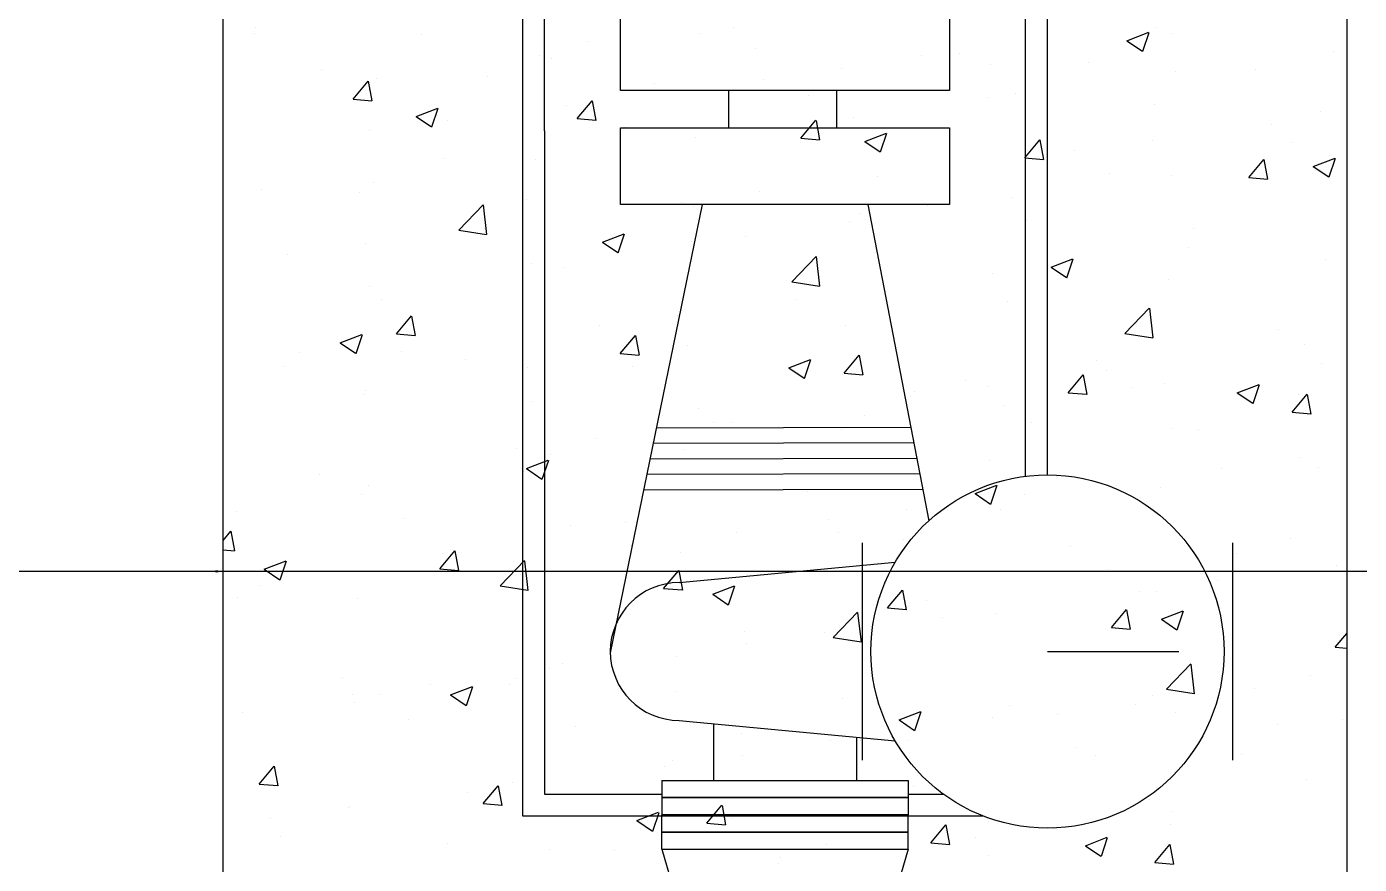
# Model space of a CAD drawing. Header units: inches. Extents: x -90 to 2036, y -33 to 3377.
# Drawn here: x 1283.31 to 1325.33, y 3260.34 to 3286.74 of the extents above; entities that cross this region are included whole.
import ezdxf

# ---------------------------------------------------------------- set-up
doc = ezdxf.new("R2010")
doc.units = ezdxf.units.IN
doc.header["$MEASUREMENT"] = 0
doc.layers.add('First floor Utility', color=69, linetype='CONTINUOUS')

msp = doc.modelspace()

# ---------------------------------------------------------------- linework, layer by layer
at = {"layer": 'First floor Utility', "color": 253, "linetype": 'Continuous'}
for p, q in [((1289.501, 3259.731, -409.449), (1289.501, 3330.597, -409.449)), ((1324.934, 3330.597, -409.449), (1324.934, 3259.731, -409.449)), ((1298.941, 3315.445, -409.449), (1298.941, 3261.869, -409.449)), ((1299.631, 3283.465, -409.449), (1299.631, 3292.435, -409.449)), ((1314.804, 3283.465, -409.449), (1314.804, 3292.435, -409.449)), ((1315.495, 3283.465, -409.449), (1315.495, 3292.435, -409.449)), ((1290.502, 3286.521, -409.449), (1290.502, 3286.521, -409.449)), ((1290.518, 3286.732, -409.449), (1290.518, 3286.732, -409.449)), ((1295.772, 3286.51, -409.449), (1295.772, 3286.51, -409.449)), ((1304.517, 3286.535, -409.449), (1304.517, 3286.535, -409.449)), ((1305.586, 3286.72, -409.449), (1305.586, 3286.72, -409.449)), ((1318.001, 3286.301, -409.449), (1318.69, 3286.566, -409.449)), ((1318.502, 3285.968, -409.449), (1318.702, 3286.563, -409.449)), ((1318.944, 3286.724, -409.449), (1318.944, 3286.724, -409.449)), ((1319.424, 3286.529, -409.449), (1319.424, 3286.529, -409.449)), ((1301.026, 3286.288, -409.449), (1301.026, 3286.288, -409.449)), ((1306.28, 3286.066, -409.449), (1306.28, 3286.066, -409.449)), ((1318.001, 3286.301, -409.449), (1318.49, 3285.971, -409.449)), ((1299.463, 3285.842, -409.449), (1299.463, 3285.842, -409.449)), ((1299.846, 3285.735, -409.449), (1299.846, 3285.735, -409.449)), ((1311.534, 3285.844, -409.449), (1311.534, 3285.844, -409.449)), ((1312.728, 3285.906, -409.449), (1312.728, 3285.906, -409.449)), ((1316.789, 3285.622, -409.449), (1316.789, 3285.622, -409.449)), ((1324.506, 3285.95, -409.449), (1324.506, 3285.95, -409.449)), ((1292.593, 3285.409, -409.449), (1292.593, 3285.409, -409.449)), ((1309, 3285.415, -409.449), (1309, 3285.415, -409.449)), ((1313.684, 3285.544, -409.449), (1313.684, 3285.544, -409.449)), ((1319.534, 3285.32, -409.449), (1319.534, 3285.32, -409.449)), ((1322.043, 3285.4, -409.449), (1322.043, 3285.4, -409.449)), ((1293.601, 3284.463, -409.449), (1294.075, 3285.028, -409.449)), ((1294.201, 3284.409, -409.449), (1294.087, 3285.025, -409.449)), ((1294.351, 3285.104, -409.449), (1294.351, 3285.104, -409.449)), ((1297.847, 3285.187, -409.449), (1297.847, 3285.187, -409.449)), ((1303.101, 3284.965, -409.449), (1303.101, 3284.965, -409.449)), ((1306.536, 3285.091, -409.449), (1306.536, 3285.091, -409.449)), ((1293.601, 3284.463, -409.449), (1294.189, 3284.411, -409.449)), ((1294.106, 3284.749, -409.449), (1294.106, 3284.749, -409.449)), ((1300.661, 3283.845, -409.449), (1301.135, 3284.411, -409.449)), ((1301.261, 3283.791, -409.449), (1301.147, 3284.408, -409.449)), ((1305.441, 3284.727, -409.449), (1305.441, 3283.554, -409.449)), ((1307.944, 3284.559, -409.449), (1307.944, 3284.559, -409.449)), ((1308.356, 3284.743, -409.449), (1308.356, 3284.743, -409.449)), ((1308.852, 3283.554, -409.449), (1308.852, 3284.727, -409.449)), ((1313.61, 3284.521, -409.449), (1313.61, 3284.521, -409.449)), ((1314.481, 3284.627, -409.449), (1314.481, 3284.627, -409.449)), ((1295.586, 3283.915, -409.449), (1296.275, 3284.179, -409.449)), ((1296.087, 3283.582, -409.449), (1296.287, 3284.176, -409.449)), ((1300.32, 3284.272, -409.449), (1300.32, 3284.272, -409.449)), ((1318.864, 3284.299, -409.449), (1318.864, 3284.299, -409.449)), ((1324.118, 3284.077, -409.449), (1324.118, 3284.077, -409.449)), ((1295.586, 3283.915, -409.449), (1296.075, 3283.584, -409.449)), ((1296.592, 3283.782, -409.449), (1296.592, 3283.782, -409.449)), ((1300.661, 3283.845, -409.449), (1301.249, 3283.794, -409.449)), ((1302.204, 3283.574, -409.449), (1302.204, 3283.574, -409.449)), ((1307.72, 3283.228, -409.449), (1308.195, 3283.793, -409.449)), ((1308.32, 3283.173, -409.449), (1308.207, 3283.79, -409.449)), ((1309.369, 3283.889, -409.449), (1309.369, 3283.889, -409.449)), ((1322.546, 3283.657, -409.449), (1322.546, 3283.657, -409.449)), ((1294.128, 3283.457, -409.449), (1294.128, 3283.457, -409.449)), ((1299.631, 3283.465, -409.449), (1299.631, 3262.547, -409.449)), ((1304.397, 3283.259, -409.449), (1304.397, 3283.259, -409.449)), ((1307.72, 3283.228, -409.449), (1308.309, 3283.176, -409.449)), ((1309.731, 3283.126, -409.449), (1310.42, 3283.391, -409.449)), ((1309.731, 3283.126, -409.449), (1310.22, 3282.796, -409.449)), ((1310.232, 3282.793, -409.449), (1310.432, 3283.388, -409.449)), ((1314.78, 3282.61, -409.449), (1315.254, 3283.175, -409.449)), ((1314.804, 3272.57, -409.449), (1314.804, 3283.465, -409.449)), ((1315.38, 3282.556, -409.449), (1315.266, 3283.173, -409.449)), ((1315.495, 3272.613, -409.449), (1315.495, 3283.465, -409.449)), ((1318.819, 3283.167, -409.449), (1318.819, 3283.167, -409.449)), ((1316.355, 3282.842, -409.449), (1316.355, 3282.842, -409.449)), ((1323.183, 3283.085, -409.449), (1323.183, 3283.085, -409.449)), ((1324.386, 3282.674, -409.449), (1324.386, 3282.674, -409.449)), ((1296.464, 3282.588, -409.449), (1296.464, 3282.588, -409.449)), ((1299.344, 3282.566, -409.449), (1299.344, 3282.566, -409.449)), ((1314.78, 3282.61, -409.449), (1315.368, 3282.558, -409.449)), ((1321.84, 3281.992, -409.449), (1322.314, 3282.558, -409.449)), ((1322.44, 3281.938, -409.449), (1322.326, 3282.555, -409.449)), ((1323.876, 3282.338, -409.449), (1324.565, 3282.603, -409.449)), ((1323.876, 3282.338, -409.449), (1324.365, 3282.008, -409.449)), ((1324.377, 3282.005, -409.449), (1324.577, 3282.6, -409.449)), ((1310.138, 3282.024, -409.449), (1310.138, 3282.024, -409.449)), ((1317.443, 3282.1, -409.449), (1317.443, 3282.1, -409.449)), ((1319.414, 3282.043, -409.449), (1319.414, 3282.043, -409.449)), ((1321.84, 3281.992, -409.449), (1322.428, 3281.941, -409.449)), ((1290.724, 3281.603, -409.449), (1290.724, 3281.603, -409.449)), ((1293.814, 3281.506, -409.449), (1293.814, 3281.506, -409.449)), ((1294.231, 3281.828, -409.449), (1294.231, 3281.828, -409.449)), ((1306.411, 3281.533, -409.449), (1306.411, 3281.533, -409.449)), ((1296.93, 3280.331, -409.449), (1297.697, 3281.129, -409.449)), ((1297.817, 3280.19, -409.449), (1297.709, 3281.125, -409.449)), ((1299.068, 3281.284, -409.449), (1299.068, 3281.284, -409.449)), ((1304.602, 3281.136, -409.449), (1301.71, 3267.001, -409.449)), ((1303.947, 3281.209, -409.449), (1303.947, 3281.209, -409.449)), ((1304.322, 3281.062, -409.449), (1304.322, 3281.062, -409.449)), ((1309.835, 3281.136, -409.449), (1311.755, 3271.169, -409.449)), ((1311.703, 3281.114, -409.449), (1311.703, 3281.114, -409.449)), ((1314.361, 3281.35, -409.449), (1314.361, 3281.35, -409.449)), ((1309.249, 3280.613, -409.449), (1309.249, 3280.613, -409.449)), ((1309.576, 3280.84, -409.449), (1309.576, 3280.84, -409.449)), ((1314.83, 3280.618, -409.449), (1314.83, 3280.618, -409.449)), ((1296.93, 3280.331, -409.449), (1297.805, 3280.195, -409.449)), ((1297.731, 3280.39, -409.449), (1297.731, 3280.39, -409.449)), ((1301.461, 3279.952, -409.449), (1302.15, 3280.216, -409.449)), ((1301.962, 3279.619, -409.449), (1302.162, 3280.214, -409.449)), ((1320.085, 3280.396, -409.449), (1320.085, 3280.396, -409.449)), ((1294.003, 3279.9, -409.449), (1294.003, 3279.9, -409.449)), ((1301.461, 3279.952, -409.449), (1301.95, 3279.622, -409.449)), ((1304.277, 3279.982, -409.449), (1304.277, 3279.982, -409.449)), ((1305.963, 3280.129, -409.449), (1305.963, 3280.129, -409.449)), ((1319.957, 3279.775, -409.449), (1319.957, 3279.775, -409.449)), ((1291.539, 3279.575, -409.449), (1291.539, 3279.575, -409.449)), ((1307.434, 3278.701, -409.449), (1308.201, 3279.5, -409.449)), ((1308.322, 3278.561, -409.449), (1308.213, 3279.496, -409.449)), ((1315.606, 3279.164, -409.449), (1316.295, 3279.428, -409.449)), ((1316.107, 3278.831, -409.449), (1316.307, 3279.425, -409.449)), ((1324.266, 3279.397, -409.449), (1324.266, 3279.397, -409.449)), ((1299.224, 3279.289, -409.449), (1299.224, 3279.289, -409.449)), ((1300.223, 3279.144, -409.449), (1300.223, 3279.144, -409.449)), ((1313.765, 3278.96, -409.449), (1313.765, 3278.96, -409.449)), ((1315.606, 3279.164, -409.449), (1316.095, 3278.833, -409.449)), ((1316.229, 3279.285, -409.449), (1316.229, 3279.285, -409.449)), ((1294.112, 3278.551, -409.449), (1294.112, 3278.551, -409.449)), ((1307.434, 3278.701, -409.449), (1308.31, 3278.566, -409.449)), ((1319.295, 3278.767, -409.449), (1319.295, 3278.767, -409.449)), ((1294.483, 3278.159, -409.449), (1294.483, 3278.159, -409.449)), ((1307.549, 3278.142, -409.449), (1307.549, 3278.142, -409.449)), ((1314.241, 3278.074, -409.449), (1314.241, 3278.074, -409.449)), ((1303.822, 3277.651, -409.449), (1303.822, 3277.651, -409.449)), ((1317.939, 3277.072, -409.449), (1318.705, 3277.871, -409.449)), ((1318.826, 3276.932, -409.449), (1318.717, 3277.867, -409.449)), ((1294.967, 3277.059, -409.449), (1295.441, 3277.625, -409.449)), ((1295.567, 3277.005, -409.449), (1295.453, 3277.622, -409.449)), ((1301.358, 3277.327, -409.449), (1301.358, 3277.327, -409.449)), ((1309.129, 3277.336, -409.449), (1309.129, 3277.336, -409.449)), ((1322.777, 3277.212, -409.449), (1322.777, 3277.212, -409.449)), ((1293.191, 3276.777, -409.449), (1293.88, 3277.042, -409.449)), ((1293.692, 3276.444, -409.449), (1293.892, 3277.039, -409.449)), ((1294.967, 3277.059, -409.449), (1295.555, 3277.008, -409.449)), ((1302.026, 3276.442, -409.449), (1302.501, 3277.007, -409.449)), ((1302.626, 3276.387, -409.449), (1302.513, 3277.004, -409.449)), ((1317.939, 3277.072, -409.449), (1318.814, 3276.936, -409.449)), ((1291.897, 3276.477, -409.449), (1291.897, 3276.477, -409.449)), ((1293.191, 3276.777, -409.449), (1293.68, 3276.447, -409.449)), ((1295.142, 3276.508, -409.449), (1295.142, 3276.508, -409.449)), ((1302.026, 3276.442, -409.449), (1302.615, 3276.39, -409.449)), ((1304.158, 3276.706, -409.449), (1304.158, 3276.706, -409.449)), ((1309.086, 3275.824, -409.449), (1309.56, 3276.39, -409.449)), ((1309.686, 3275.77, -409.449), (1309.572, 3276.387, -409.449)), ((1323.584, 3276.712, -409.449), (1323.584, 3276.712, -409.449)), ((1291.414, 3276.018, -409.449), (1291.414, 3276.018, -409.449)), ((1297.151, 3276.255, -409.449), (1297.151, 3276.255, -409.449)), ((1299.104, 3276.013, -409.449), (1299.104, 3276.013, -409.449)), ((1302.405, 3276.033, -409.449), (1302.405, 3276.033, -409.449)), ((1307.336, 3275.989, -409.449), (1308.025, 3276.254, -409.449)), ((1307.336, 3275.989, -409.449), (1307.825, 3275.659, -409.449)), ((1307.837, 3275.656, -409.449), (1308.037, 3276.251, -409.449)), ((1317.037, 3276.227, -409.449), (1317.037, 3276.227, -409.449)), ((1324.147, 3276.121, -409.449), (1324.147, 3276.121, -409.449)), ((1307.66, 3275.811, -409.449), (1307.66, 3275.811, -409.449)), ((1309.086, 3275.824, -409.449), (1309.674, 3275.773, -409.449)), ((1312.914, 3275.589, -409.449), (1312.914, 3275.589, -409.449)), ((1316.146, 3275.206, -409.449), (1316.62, 3275.772, -409.449)), ((1316.746, 3275.152, -409.449), (1316.632, 3275.769, -409.449)), ((1317.368, 3275.893, -409.449), (1317.368, 3275.893, -409.449)), ((1293.972, 3275.155, -409.449), (1293.972, 3275.155, -409.449)), ((1293.992, 3275.275, -409.449), (1293.992, 3275.275, -409.449)), ((1311.297, 3275.242, -409.449), (1311.297, 3275.242, -409.449)), ((1313.64, 3275.403, -409.449), (1313.64, 3275.403, -409.449)), ((1316.146, 3275.206, -409.449), (1316.734, 3275.155, -409.449)), ((1318.168, 3275.367, -409.449), (1318.168, 3275.367, -409.449)), ((1319.175, 3275.49, -409.449), (1319.175, 3275.49, -409.449)), ((1321.481, 3275.201, -409.449), (1322.17, 3275.465, -409.449)), ((1321.481, 3275.201, -409.449), (1321.97, 3274.871, -409.449)), ((1321.982, 3274.868, -409.449), (1322.182, 3275.463, -409.449)), ((1323.205, 3274.589, -409.449), (1323.68, 3275.154, -409.449)), ((1323.422, 3275.145, -409.449), (1323.422, 3275.145, -409.449)), ((1323.805, 3274.534, -409.449), (1323.692, 3275.151, -409.449)), ((1299.227, 3274.933, -409.449), (1299.227, 3274.933, -409.449)), ((1304.481, 3274.711, -409.449), (1304.481, 3274.711, -409.449)), ((1311.176, 3275.078, -409.449), (1311.176, 3275.078, -409.449)), ((1314.122, 3274.797, -409.449), (1314.122, 3274.797, -409.449)), ((1309.735, 3274.489, -409.449), (1309.735, 3274.489, -409.449)), ((1314.989, 3274.267, -409.449), (1314.989, 3274.267, -409.449)), ((1323.205, 3274.589, -409.449), (1323.794, 3274.537, -409.449)), ((1311.189, 3274.109, -409.449), (1303.161, 3274.092, -409.449)), ((1304.96, 3274.26, -409.449), (1304.96, 3274.26, -409.449)), ((1305.557, 3274.256, -409.449), (1305.557, 3274.256, -409.449)), ((1309.009, 3274.059, -409.449), (1309.009, 3274.059, -409.449)), ((1319.395, 3274.066, -409.449), (1319.395, 3274.066, -409.449)), ((1320.243, 3274.045, -409.449), (1320.243, 3274.045, -409.449)), ((1298.768, 3273.445, -409.449), (1298.768, 3273.445, -409.449)), ((1301.232, 3273.769, -409.449), (1301.232, 3273.769, -409.449)), ((1311.283, 3273.621, -409.449), (1303.061, 3273.603, -409.449)), ((1304.038, 3273.429, -409.449), (1304.038, 3273.429, -409.449)), ((1299.066, 3272.815, -409.449), (1299.755, 3273.079, -409.449)), ((1299.567, 3272.482, -409.449), (1299.767, 3273.076, -409.449)), ((1299.817, 3273.271, -409.449), (1299.817, 3273.271, -409.449)), ((1311.377, 3273.133, -409.449), (1302.961, 3273.114, -409.449)), ((1311.377, 3273.133, -409.449), (1302.961, 3273.114, -409.449)), ((1313.655, 3273.081, -409.449), (1313.655, 3273.081, -409.449)), ((1323.458, 3273.154, -409.449), (1323.458, 3273.154, -409.449)), ((1292.552, 3272.626, -409.449), (1292.552, 3272.626, -409.449)), ((1298.984, 3272.736, -409.449), (1298.984, 3272.736, -409.449)), ((1299.066, 3272.815, -409.449), (1299.556, 3272.484, -409.449)), ((1311.471, 3272.644, -409.449), (1302.861, 3272.625, -409.449)), ((1320.994, 3272.83, -409.449), (1320.994, 3272.83, -409.449)), ((1324.027, 3272.844, -409.449), (1324.027, 3272.844, -409.449)), ((1294.077, 3272.286, -409.449), (1294.077, 3272.286, -409.449)), ((1313.211, 3272.026, -409.449), (1313.9, 3272.291, -409.449)), ((1313.712, 3271.693, -409.449), (1313.912, 3272.288, -409.449)), ((1319.055, 3272.214, -409.449), (1319.055, 3272.214, -409.449)), ((1293.872, 3271.998, -409.449), (1293.872, 3271.998, -409.449)), ((1311.565, 3272.156, -409.449), (1302.761, 3272.137, -409.449)), ((1307.915, 3272.095, -409.449), (1307.915, 3272.095, -409.449)), ((1313.211, 3272.026, -409.449), (1313.7, 3271.696, -409.449)), ((1314.778, 3272.011, -409.449), (1314.778, 3272.011, -409.449)), ((1289.939, 3271.474, -409.449), (1289.939, 3271.474, -409.449)), ((1311.051, 3271.521, -409.449), (1311.051, 3271.521, -409.449)), ((1314.002, 3271.521, -409.449), (1314.002, 3271.521, -409.449)), ((1295.193, 3271.252, -409.449), (1295.193, 3271.252, -409.449)), ((1300.447, 3271.03, -409.449), (1300.447, 3271.03, -409.449)), ((1302.175, 3271.11, -409.449), (1302.175, 3271.11, -409.449)), ((1308.587, 3271.196, -409.449), (1308.587, 3271.196, -409.449)), ((1289.501, 3270.546, -409.449), (1289.747, 3270.839, -409.449)), ((1289.873, 3270.219, -409.449), (1289.759, 3270.836, -409.449)), ((1305.701, 3270.808, -409.449), (1305.701, 3270.808, -409.449)), ((1308.89, 3270.783, -409.449), (1308.89, 3270.783, -409.449)), ((1310.956, 3270.586, -409.449), (1310.956, 3270.586, -409.449)), ((1323.154, 3270.622, -409.449), (1323.154, 3270.622, -409.449)), ((1289.501, 3270.254, -409.449), (1289.861, 3270.222, -409.449)), ((1296.332, 3269.656, -409.449), (1296.807, 3270.221, -409.449)), ((1296.435, 3270.125, -409.449), (1296.435, 3270.125, -409.449)), ((1296.932, 3269.602, -409.449), (1296.819, 3270.219, -409.449)), ((1302.371, 3270.378, -409.449), (1302.371, 3270.378, -409.449)), ((1303.918, 3270.153, -409.449), (1303.918, 3270.153, -409.449)), ((1309.664, 3263.622, -409.449), (1309.664, 3270.472, -409.449)), ((1316.21, 3270.364, -409.449), (1316.21, 3270.364, -409.449)), ((1321.325, 3270.472, -409.449), (1321.325, 3263.622, -409.449)), ((1321.464, 3270.142, -409.449), (1321.464, 3270.142, -409.449)), ((1290.796, 3269.64, -409.449), (1291.485, 3269.905, -409.449)), ((1291.297, 3269.307, -409.449), (1291.497, 3269.902, -409.449)), ((1296.332, 3269.656, -409.449), (1296.921, 3269.604, -409.449)), ((1298.235, 3269.114, -409.449), (1299.002, 3269.913, -409.449)), ((1298.643, 3269.887, -409.449), (1298.643, 3269.887, -409.449)), ((1299.122, 3268.974, -409.449), (1299.014, 3269.908, -409.449)), ((1303.88, 3269.218, -409.449), (1310.695, 3269.865, -409.449)), ((1324.597, 3269.763, -409.449), (1324.597, 3269.763, -409.449)), ((1290.796, 3269.64, -409.449), (1291.286, 3269.31, -409.449)), ((1296.179, 3269.563, -409.449), (1296.179, 3269.563, -409.449)), ((1298.865, 3269.46, -409.449), (1298.865, 3269.46, -409.449)), ((1303.392, 3269.038, -409.449), (1303.866, 3269.604, -409.449)), ((1303.992, 3268.984, -409.449), (1303.878, 3269.601, -409.449)), ((1317.414, 3269.636, -409.449), (1317.414, 3269.636, -409.449)), ((1320.869, 3269.272, -409.449), (1320.869, 3269.272, -409.449)), ((1323.907, 3269.568, -409.449), (1323.907, 3269.568, -409.449)), ((1290.695, 3269.14, -409.449), (1290.695, 3269.14, -409.449)), ((1298.235, 3269.114, -409.449), (1299.11, 3268.978, -409.449)), ((1303.392, 3269.038, -409.449), (1303.98, 3268.987, -409.449)), ((1304.941, 3268.852, -409.449), (1305.63, 3269.116, -409.449)), ((1304.941, 3268.852, -409.449), (1305.431, 3268.522, -409.449)), ((1305.442, 3268.519, -409.449), (1305.642, 3269.114, -409.449)), ((1310.452, 3268.421, -409.449), (1310.926, 3268.986, -409.449)), ((1311.052, 3268.366, -409.449), (1310.938, 3268.983, -409.449)), ((1318.405, 3268.948, -409.449), (1318.405, 3268.948, -409.449)), ((1318.936, 3268.937, -409.449), (1318.936, 3268.937, -409.449)), ((1289.963, 3268.744, -409.449), (1289.963, 3268.744, -409.449)), ((1293.753, 3268.722, -409.449), (1293.753, 3268.722, -409.449)), ((1310.452, 3268.421, -409.449), (1311.04, 3268.369, -409.449)), ((1311.674, 3268.651, -409.449), (1311.674, 3268.651, -409.449)), ((1308.739, 3267.484, -409.449), (1309.506, 3268.283, -409.449)), ((1309.627, 3267.344, -409.449), (1309.518, 3268.279, -409.449)), ((1312.189, 3268.129, -409.449), (1312.189, 3268.129, -409.449)), ((1313.882, 3268.244, -409.449), (1313.882, 3268.244, -409.449)), ((1317.511, 3267.803, -409.449), (1317.986, 3268.368, -409.449)), ((1318.111, 3267.749, -409.449), (1317.998, 3268.366, -409.449)), ((1319.086, 3268.064, -409.449), (1319.775, 3268.328, -409.449)), ((1319.086, 3268.064, -409.449), (1319.576, 3267.733, -409.449)), ((1319.587, 3267.731, -409.449), (1319.787, 3268.325, -409.449)), ((1305.934, 3267.666, -409.449), (1305.934, 3267.666, -409.449)), ((1308.461, 3267.639, -409.449), (1308.461, 3267.639, -409.449)), ((1317.511, 3267.803, -409.449), (1318.1, 3267.752, -409.449)), ((1324.571, 3267.185, -409.449), (1324.934, 3267.619, -409.449)), ((1305.997, 3267.314, -409.449), (1305.997, 3267.314, -409.449)), ((1308.739, 3267.484, -409.449), (1309.615, 3267.349, -409.449)), ((1308.77, 3267.506, -409.449), (1308.77, 3267.506, -409.449)), ((1324.571, 3267.185, -409.449), (1324.934, 3267.154, -409.449)), ((1303.799, 3266.876, -409.449), (1303.799, 3266.876, -409.449)), ((1315.495, 3267.047, -409.449), (1319.633, 3267.047, -409.449)), ((1299.781, 3266.496, -409.449), (1299.781, 3266.496, -409.449)), ((1300.194, 3266.68, -409.449), (1300.194, 3266.68, -409.449)), ((1319.244, 3265.855, -409.449), (1320.01, 3266.654, -409.449)), ((1320.131, 3265.715, -409.449), (1320.022, 3266.65, -409.449)), ((1323.788, 3266.291, -409.449), (1323.788, 3266.291, -409.449)), ((1293.276, 3266.222, -409.449), (1293.276, 3266.222, -409.449)), ((1296.054, 3266.005, -409.449), (1296.054, 3266.005, -409.449)), ((1296.671, 3265.677, -409.449), (1297.36, 3265.942, -409.449)), ((1297.173, 3265.344, -409.449), (1297.372, 3265.939, -409.449)), ((1298.531, 3266, -409.449), (1298.531, 3266, -409.449)), ((1298.745, 3266.183, -409.449), (1298.745, 3266.183, -409.449)), ((1322.008, 3265.881, -409.449), (1322.008, 3265.881, -409.449)), ((1293.59, 3265.681, -409.449), (1293.59, 3265.681, -409.449)), ((1293.633, 3265.445, -409.449), (1293.633, 3265.445, -409.449)), ((1294.454, 3265.695, -409.449), (1294.454, 3265.695, -409.449)), ((1296.671, 3265.677, -409.449), (1297.161, 3265.347, -409.449)), ((1303.785, 3265.778, -409.449), (1303.785, 3265.778, -409.449)), ((1309.039, 3265.556, -409.449), (1309.039, 3265.556, -409.449)), ((1318.816, 3265.661, -409.449), (1318.816, 3265.661, -409.449)), ((1319.244, 3265.855, -409.449), (1320.119, 3265.72, -409.449)), ((1290.098, 3265.122, -409.449), (1290.098, 3265.122, -409.449)), ((1310.816, 3264.889, -409.449), (1311.505, 3265.154, -409.449)), ((1311.317, 3264.556, -409.449), (1311.517, 3265.151, -409.449)), ((1314.293, 3265.334, -409.449), (1314.293, 3265.334, -409.449)), ((1315.816, 3265.066, -409.449), (1315.816, 3265.066, -409.449)), ((1318.28, 3265.39, -409.449), (1318.28, 3265.39, -409.449)), ((1319.547, 3265.112, -409.449), (1319.547, 3265.112, -409.449)), ((1295.352, 3264.9, -409.449), (1295.352, 3264.9, -409.449)), ((1300.606, 3264.678, -409.449), (1300.606, 3264.678, -409.449)), ((1303.88, 3264.876, -409.449), (1310.695, 3264.23, -409.449)), ((1304.965, 3264.773, -409.449), (1304.965, 3262.983, -409.449)), ((1310.816, 3264.889, -409.449), (1311.306, 3264.559, -409.449)), ((1313.763, 3264.968, -409.449), (1313.763, 3264.968, -409.449)), ((1322.748, 3264.749, -409.449), (1322.748, 3264.749, -409.449)), ((1324.801, 3264.89, -409.449), (1324.801, 3264.89, -409.449)), ((1305.86, 3264.456, -409.449), (1305.86, 3264.456, -409.449)), ((1308.65, 3264.23, -409.449), (1308.65, 3264.23, -409.449)), ((1309.47, 3264.346, -409.449), (1309.47, 3262.983, -409.449)), ((1309.6, 3264.247, -409.449), (1309.6, 3264.247, -409.449)), ((1311.114, 3264.234, -409.449), (1311.114, 3264.234, -409.449)), ((1316.368, 3264.012, -409.449), (1316.368, 3264.012, -409.449)), ((1317.008, 3263.764, -409.449), (1317.008, 3263.764, -409.449)), ((1321.623, 3263.79, -409.449), (1321.623, 3263.79, -409.449)), ((1290.638, 3262.87, -409.449), (1291.113, 3263.436, -409.449)), ((1291.238, 3262.816, -409.449), (1291.125, 3263.433, -409.449)), ((1303.408, 3263.432, -409.449), (1303.408, 3263.432, -409.449)), ((1303.679, 3263.6, -409.449), (1303.679, 3263.6, -409.449)), ((1305.872, 3263.757, -409.449), (1305.872, 3263.757, -409.449)), ((1303.337, 3262.983, -409.449), (1311.099, 3262.983, -409.449)), ((1303.337, 3262.983, -409.449), (1303.337, 3262.44, -409.449)), ((1311.099, 3262.983, -409.449), (1311.099, 3262.44, -409.449)), ((1323.668, 3263.014, -409.449), (1323.668, 3263.014, -409.449)), ((1290.638, 3262.87, -409.449), (1291.227, 3262.819, -409.449)), ((1297.192, 3262.614, -409.449), (1297.192, 3262.614, -409.449)), ((1297.698, 3262.252, -409.449), (1298.172, 3262.818, -409.449)), ((1298.298, 3262.198, -409.449), (1298.184, 3262.815, -409.449)), ((1298.625, 3262.907, -409.449), (1298.625, 3262.907, -409.449)), ((1299.631, 3262.547, -409.449), (1303.337, 3262.547, -409.449)), ((1311.099, 3262.547, -409.449), (1312.22, 3262.547, -409.449)), ((1311.268, 3262.778, -409.449), (1311.268, 3262.778, -409.449)), ((1293.464, 3262.123, -409.449), (1293.464, 3262.123, -409.449)), ((1293.513, 3262.169, -409.449), (1293.513, 3262.169, -409.449)), ((1297.698, 3262.252, -409.449), (1298.286, 3262.201, -409.449)), ((1303.337, 3262.44, -409.449), (1311.099, 3262.44, -409.449)), ((1311.099, 3262.44, -409.449), (1303.337, 3262.44, -409.449)), ((1303.337, 3262.44, -409.449), (1311.099, 3262.44, -409.449)), ((1303.337, 3262.44, -409.449), (1311.099, 3262.44, -409.449)), ((1303.337, 3262.44, -409.449), (1311.099, 3262.44, -409.449)), ((1303.337, 3262.44, -409.449), (1303.337, 3261.897, -409.449)), ((1304.758, 3261.635, -409.449), (1305.232, 3262.2, -409.449)), ((1305.358, 3261.58, -409.449), (1305.244, 3262.197, -409.449)), ((1311.099, 3262.44, -409.449), (1311.099, 3261.897, -409.449)), ((1318.696, 3262.384, -409.449), (1318.696, 3262.384, -409.449)), ((1291.001, 3261.799, -409.449), (1291.001, 3261.799, -409.449)), ((1298.941, 3261.869, -409.449), (1313.455, 3261.869, -409.449)), ((1302.546, 3261.715, -409.449), (1303.235, 3261.979, -409.449)), ((1302.546, 3261.715, -409.449), (1303.036, 3261.384, -409.449)), ((1303.048, 3261.381, -409.449), (1303.247, 3261.976, -409.449)), ((1303.337, 3261.897, -409.449), (1311.099, 3261.897, -409.449)), ((1303.337, 3261.897, -409.449), (1311.099, 3261.897, -409.449)), ((1303.337, 3261.897, -409.449), (1311.099, 3261.897, -409.449)), ((1311.099, 3261.897, -409.449), (1303.337, 3261.897, -409.449)), ((1303.337, 3261.897, -409.449), (1311.099, 3261.897, -409.449)), ((1303.337, 3261.897, -409.449), (1311.099, 3261.897, -409.449)), ((1303.337, 3261.897, -409.449), (1311.099, 3261.897, -409.449)), ((1311.099, 3261.897, -409.449), (1303.337, 3261.897, -409.449)), ((1303.337, 3261.354, -409.449), (1303.337, 3261.897, -409.449)), ((1304.235, 3261.869, -409.449), (1304.207, 3261.897, -409.449)), ((1305.528, 3261.793, -409.449), (1305.528, 3261.793, -409.449)), ((1311.099, 3261.354, -409.449), (1311.099, 3261.897, -409.449)), ((1313.643, 3261.691, -409.449), (1313.643, 3261.691, -409.449)), ((1319.418, 3261.999, -409.449), (1319.418, 3261.999, -409.449)), ((1303.337, 3261.354, -409.449), (1311.099, 3261.354, -409.449)), ((1311.099, 3261.354, -409.449), (1303.337, 3261.354, -409.449)), ((1303.337, 3261.354, -409.449), (1311.099, 3261.354, -409.449)), ((1303.337, 3261.354, -409.449), (1311.099, 3261.354, -409.449)), ((1303.337, 3261.354, -409.449), (1311.099, 3261.354, -409.449)), ((1303.337, 3260.812, -409.449), (1303.337, 3261.354, -409.449)), ((1304.758, 3261.635, -409.449), (1305.346, 3261.583, -409.449)), ((1311.099, 3260.812, -409.449), (1311.099, 3261.354, -409.449)), ((1311.817, 3261.017, -409.449), (1312.292, 3261.583, -409.449)), ((1312.417, 3260.963, -409.449), (1312.304, 3261.58, -409.449)), ((1315.691, 3261.508, -409.449), (1315.691, 3261.508, -409.449)), ((1319.366, 3261.602, -409.449), (1319.366, 3261.602, -409.449)), ((1291.318, 3261.219, -409.449), (1291.318, 3261.219, -409.449)), ((1296.572, 3260.997, -409.449), (1296.572, 3260.997, -409.449)), ((1308.531, 3260.953, -409.449), (1308.531, 3260.953, -409.449)), ((1311.817, 3261.017, -409.449), (1312.406, 3260.966, -409.449)), ((1313.227, 3261.184, -409.449), (1313.227, 3261.184, -409.449)), ((1316.691, 3260.926, -409.449), (1317.38, 3261.191, -409.449)), ((1316.691, 3260.926, -409.449), (1317.181, 3260.596, -409.449)), ((1317.193, 3260.593, -409.449), (1317.392, 3261.188, -409.449)), ((1318.877, 3260.4, -409.449), (1319.351, 3260.965, -409.449)), ((1319.477, 3260.345, -409.449), (1319.363, 3260.962, -409.449)), ((1299.788, 3260.808, -409.449), (1299.788, 3260.808, -409.449)), ((1301.827, 3260.775, -409.449), (1301.827, 3260.775, -409.449)), ((1303.337, 3260.812, -409.449), (1311.099, 3260.812, -409.449)), ((1303.337, 3260.812, -409.449), (1303.793, 3259.239, -409.449)), ((1307.081, 3260.553, -409.449), (1307.081, 3260.553, -409.449)), ((1311.099, 3260.812, -409.449), (1310.643, 3259.239, -409.449)), ((1313.626, 3260.617, -409.449), (1313.626, 3260.617, -409.449)), ((1318.877, 3260.4, -409.449), (1319.465, 3260.348, -409.449)), ((1307.011, 3260.365, -409.449), (1307.011, 3260.365, -409.449))]:
    msp.add_line(p, q, dxfattribs=at)
at = {"layer": 'First floor Utility', "color": 253, "linetype": 'Continuous', "elevation": -409.449}
for points in [[(1312.405, 3284.727), (1302.031, 3284.727), (1302.031, 3287.145), (1312.405, 3287.145)], [(1312.405, 3281.136), (1302.031, 3281.136), (1302.031, 3283.554), (1312.405, 3283.554)]]:
    msp.add_lwpolyline(points, close=True, dxfattribs=at)
msp.add_lwpolyline([(1361.96, 3269.573), (1256.015, 3269.573)], dxfattribs=at)
at = {"layer": 'First floor Utility', "color": 253, "linetype": 'Continuous'}
msp.add_circle((1315.495, 3267.047, -409.449), 5.566, dxfattribs=at)
msp.add_arc((1303.88, 3267.047, -409.449), 2.171, 90, 270, dxfattribs=at)
msp.add_solid([(1289.265, 3269.613, -409.449), (1289.501, 3269.573, -409.449), (1289.265, 3269.534, -409.449)], dxfattribs=at)

doc.saveas('drawing.dxf')
